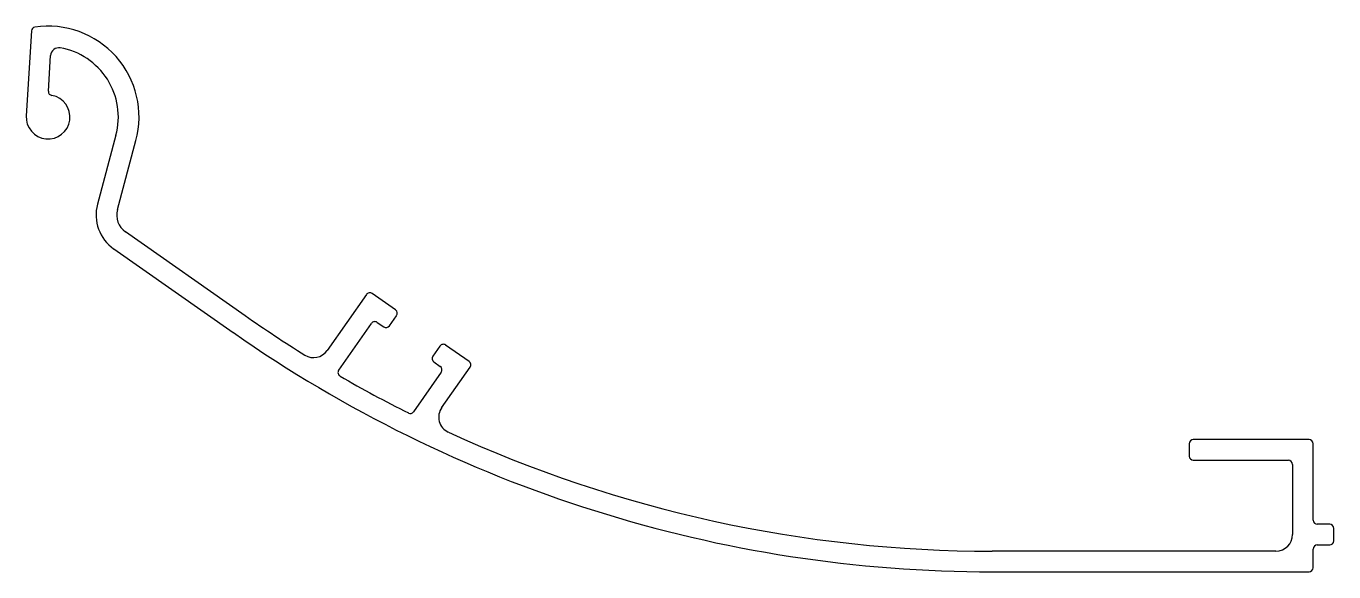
# Model space of a CAD drawing. Extents: x 5 to 164, y 4 to 70.
import ezdxf

# ---------------------------------------------------------------- set-up
doc = ezdxf.new("R2010")
doc.units = 0
doc.layers.get('0').update_dxf_attribs({"linetype": 'CONTINUOUS'})

msp = doc.modelspace()

# ---------------------------------------------------------------- linework, layer by layer
at = {"color": 7, "linetype": 'CONTINUOUS'}
for p, q in [((5.99, 69.47), (5.36, 59.21)), ((8.05, 62.18), (8.31, 66.49)), ((16.22, 56.85), (13.98, 48.5)), ((16.4, 47.86), (18.63, 56.2)), ((31.85, 35.03), (17.38, 45.16)), ((15.95, 43.11), (30.41, 32.98)), ((46.51, 37.58), (41.77, 30.81)), ((50.03, 35.73), (47.21, 37.7)), ((49.29, 33.8), (50.16, 35.03)), ((43.16, 28.44), (47.12, 34.1)), ((47.82, 34.22), (48.6, 33.68)), ((55.4, 31.36), (54.54, 30.13)), ((58.92, 29.5), (56.09, 31.48)), ((54.66, 29.43), (55.44, 28.89)), ((55.61, 23.9), (59.04, 28.81)), ((55.56, 28.19), (52.22, 23.42)), ((146.01, 19.55), (146.01, 18.05)), ((160.51, 20.05), (146.51, 20.05)), ((161.01, 10.3), (161.01, 19.55)), ((146.51, 17.55), (158.01, 17.55)), ((158.51, 17.05), (158.51, 8.55)), ((163.01, 9.8), (161.51, 9.8)), ((163.51, 7.8), (163.51, 9.3)), ((156.51, 6.55), (122.19, 6.55)), ((161.01, 4.55), (161.01, 6.8)), ((161.51, 7.3), (163.01, 7.3)), ((122.19, 4.05), (160.51, 4.05))]:
    msp.add_line(p, q, dxfattribs=at)
for centre, radius, start, end in [((6.49, 69.44), 0.5, 98.3156, 176.5), ((8.01, 59.05), 11, 345, 98.3156), ((9.31, 66.43), 1, 79.9925, 176.5), ((8.01, 59.05), 8.5, 345, 79.9925), ((8.55, 62.15), 0.5, 176.5, 260.121), ((8.01, 59.05), 2.65, 176.5, 80.1206), ((18.81, 47.21), 5, 165, 235), ((18.81, 47.21), 2.5, 165, 235), ((46.92, 37.3), 0.5, 55, 145), ((122.19, 164.05), 157.5, 235, 238.151), ((49.75, 35.32), 0.5, 325, 55), ((47.53, 33.81), 0.5, 55, 145), ((48.89, 34.09), 0.5, 235, 325), ((122.19, 164.05), 160, 235, 270), ((40.13, 31.96), 2, 238.151, 325), ((54.95, 29.84), 0.5, 145, 235), ((55.81, 31.07), 0.5, 55, 145), ((55.15, 28.48), 0.5, 325, 55), ((58.63, 29.09), 0.5, 325, 55), ((43.57, 28.15), 0.5, 145, 239.9502), ((122.19, 164.05), 157.5, 239.9502, 243.3677), ((57.25, 22.76), 2, 145, 245.3164), ((51.81, 23.7), 0.5, 243.3677, 325), ((122.19, 164.05), 157.5, 245.3164, 270), ((146.51, 19.55), 0.5, 90, 180), ((160.51, 19.55), 0.5, 0, 90), ((146.51, 18.05), 0.5, 180, 270), ((158.01, 17.05), 0.5, 0, 90), ((161.51, 10.3), 0.5, 180, 270), ((163.01, 9.3), 0.5, 0, 90), ((156.51, 8.55), 2, 270, 0), ((161.51, 6.8), 0.5, 90, 180), ((163.01, 7.8), 0.5, 270, 0), ((160.51, 4.55), 0.5, 270, 0)]:
    msp.add_arc(centre, radius, start, end, dxfattribs=at)

doc.saveas('drawing.dxf')
